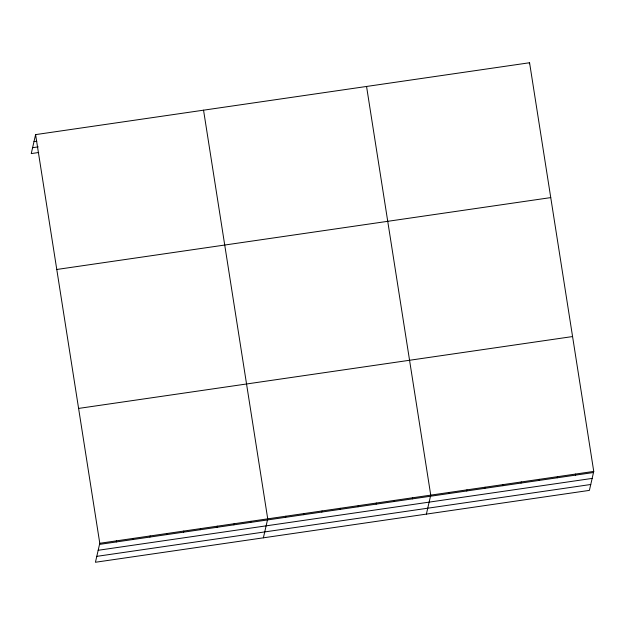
<?xml version="1.0" encoding="UTF-8"?>
<svg xmlns="http://www.w3.org/2000/svg" width="625" height="625" viewBox="0 0 625 625"><rect width="100%" height="100%" fill="white"/><g stroke="black" fill="none" stroke-linecap="round" stroke-linejoin="round"><path stroke-width="0.94" d="M35.594 134.617L99.781 543.281L95.43 562.258L589.406 490.383L593.75 471.414L529.57 62.742L35.594 134.617L31.25 153.586L38.711 152.5M116.32 541.945L116.57 540.844M133.117 539.5L133.367 538.398M149.914 537.062L150.164 535.953M166.703 534.617L166.961 533.508M183.5 532.172L183.75 531.062M200.297 529.727L200.547 528.625M217.094 527.289L217.344 526.18M233.883 524.844L234.141 523.734M250.68 522.398L250.938 521.289M263.383 537.82L267.727 518.844L203.547 110.18M285.586 517.32L285.844 516.211M303.703 514.688L303.953 513.578M321.812 512.047L322.062 510.945M339.922 509.414L340.18 508.305M358.039 506.781L358.289 505.672M376.148 504.141L376.406 503.039M394.258 501.508L394.516 500.398M412.375 498.875L412.625 497.766M529.312 63.852L529.57 62.742M426.391 514.102L430.742 495.133L366.555 86.461M448.602 493.602L448.852 492.492M466.711 490.969L466.961 489.859M484.82 488.328L485.078 487.227M502.938 485.695L503.188 484.586M521.047 483.063L521.305 481.953M539.156 480.422L539.414 479.32M557.273 477.789L557.523 476.68M575.383 475.156L575.641 474.047M33.992 141.617L36.789 141.211M32.602 147.695L38.195 146.875M56.773 269.477L550.75 197.602M78.602 408.422L572.57 336.555M99.781 543.281L593.75 471.414M99.523 544.391L593.5 472.516M98.172 550.289L592.148 478.414M96.781 556.359L590.758 484.492"/></g></svg>
